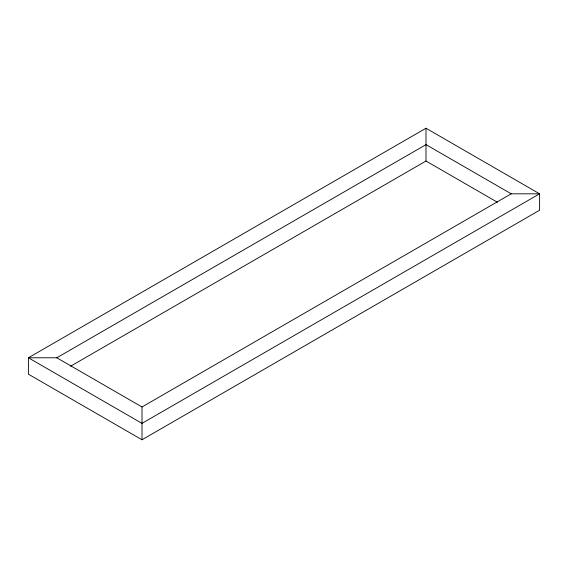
<?xml version="1.0" encoding="UTF-8"?>
<svg xmlns="http://www.w3.org/2000/svg" width="568" height="568" viewBox="0 0 568 568"><rect width="100%" height="100%" fill="white"/><g stroke="black" fill="none" stroke-linecap="round" stroke-linejoin="round"><path stroke-width="0.85" d="M426 128.233L28.4 357.783L28.4 374.184L142 439.767L539.6 210.217L539.6 193.816L426 128.233L426 161.028L70.617 366.204M56.8 357.783L426 144.627L511.2 193.816L539.6 193.816L142 423.373L28.4 357.783L56.8 357.783L142 406.972L511.2 193.816M426 161.028L497.383 202.236M142 406.972L142 439.767"/></g></svg>
